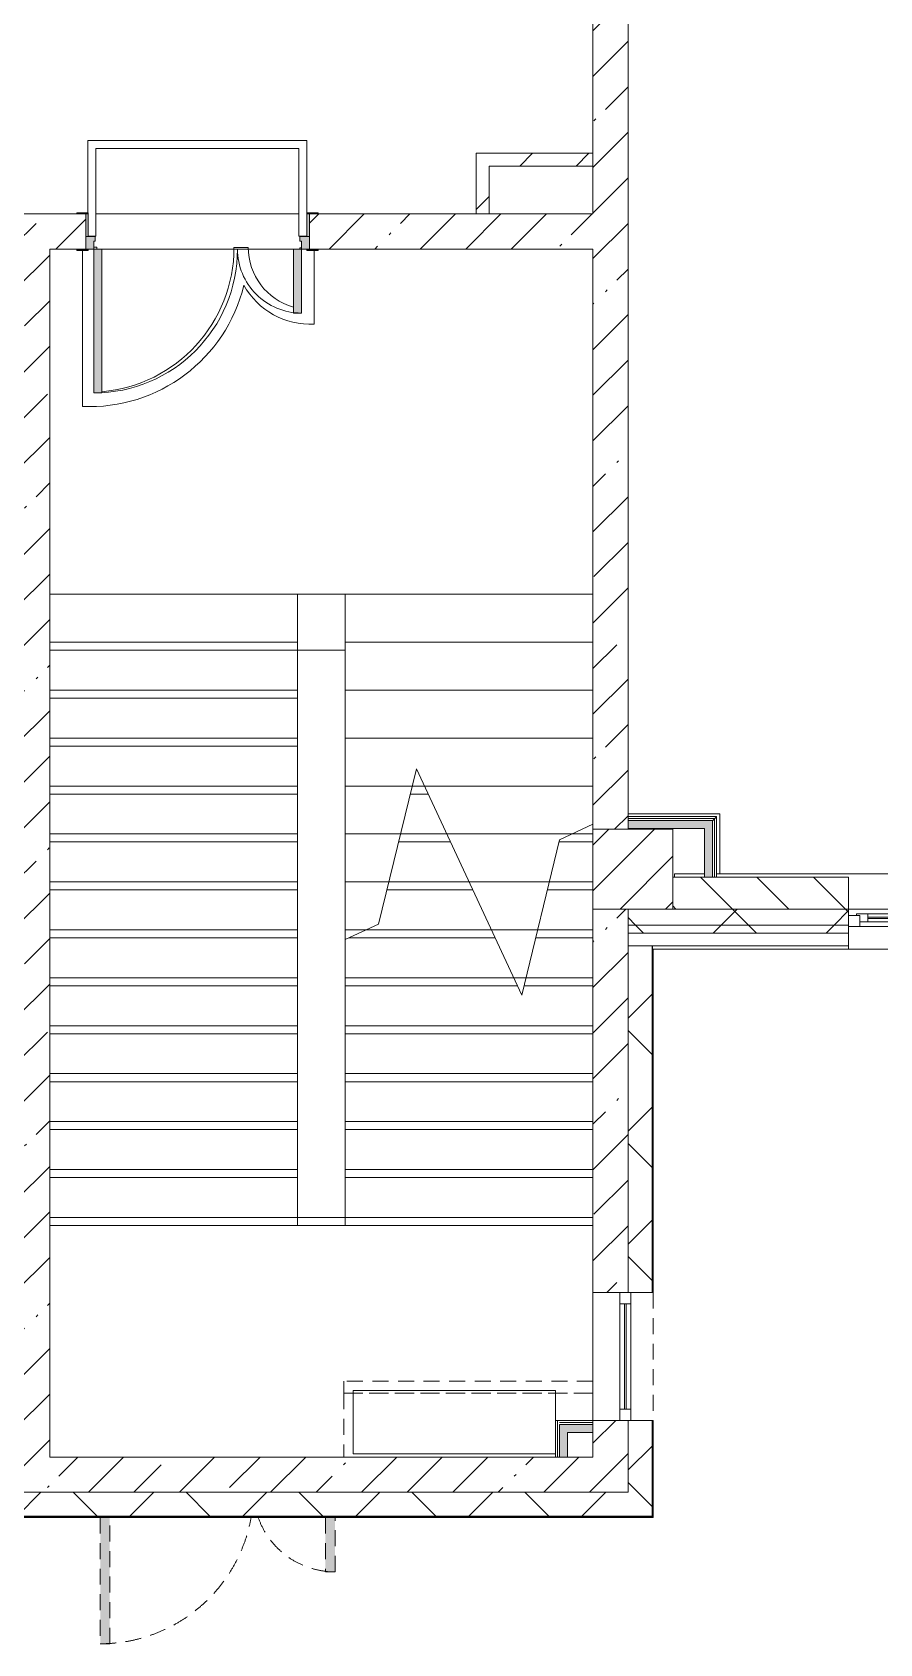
# Model space of a CAD drawing. Header units: millimetres. Extents: x -3129 to 197107, y -8553 to 29000.
# Drawn here: x 142067 to 147373, y -1048 to 9037 of the extents above; entities that cross this region are included whole.
import ezdxf

# ---------------------------------------------------------------- set-up
doc = ezdxf.new("R2010")
doc.units = ezdxf.units.MM
doc.linetypes.add('200_ШТРИХ__ш1_п0_6_', pattern=[160, 100, -60])
for name, color, linetype, lineweight in [('A-DETL-MBND-1', 7, '200_ШТРИХ__ш1_п0_6_', 9), ('A-GLAZ-1', 7, 'Continuous', 5), ('A-WALL', 7, 'Continuous', 9), ('A-WALL-6', 7, 'Continuous', 5), ('I-WALL-6', 7, 'Continuous', 5), ('S-COLS-2', 7, 'Continuous', 5), ('S-STRS-1', 7, 'Continuous', 5), ('S-STRS-MBND-1', 7, 'Continuous', 5)]:
    doc.layers.add(name, color=color, linetype=linetype, lineweight=lineweight)
for name, color, linetype, lineweight, true_color in [('A-DOOR-3', 7, 'Continuous', 5, 0xaaaaaa), ('A-DOOR-4', 7, 'Continuous', 5, 0xe2e2e2), ('A-DOOR-FRAM-3', 7, 'Continuous', 5, 0xe2e2e2), ('A-DOOR-FRAM-4', 7, 'Continuous', 5, 0xaaaaaa), ('A-FLOR-3', 7, 'Continuous', 5, 0xaaaaaa), ('I-WALL-4', 7, 'Continuous', 5, 0xe7e7e7), ('I-WALL-5', 7, 'Continuous', 9, 0xe7e7e7)]:
    doc.layers.add(name, color=color, linetype=linetype, lineweight=lineweight, true_color=true_color)
pattern_1 = [(45, (70097.43, 0), (-353.5534, 353.5534), []), (135, (70097.43, 0), (-353.5534, -353.5534), [])]
pattern_2 = [(45, (70097.43, 0), (-285.1231, 285.1231), []), (45, (70382.56, 0), (-285.1231, 285.1231), [504.031, -100.806, 16.764, -84.042])]
pattern_3 = [(45, (70097.43, 0), (-176.7767, 176.7767), [])]
pattern_4 = [(45, (70097.4, 0), (-530.33, 530.33), []), (135, (70097.4, 0), (-530.33, -530.33), [])]

# ---------------------------------------------------------------- blocks, each defined once
blk = doc.blocks.new('BSC_Колонна _Прямоугольная - 500х500-V96-2_1_1_птичка')
at = {"layer": 'S-COLS-2'}
h = blk.add_hatch(dxfattribs=at)
h.set_pattern_fill('FP_119', color=256, style=0, pattern_type=2)
h.set_pattern_definition([(45, (-75730, -3800), (-285.1231, 285.1231), []), (45, (-75444.88, -3800), (-285.1231, 285.1231), [504.031, -100.806, 16.764, -84.042])])
h.paths.add_polyline_path([(-250, -250), (250, -250), (250, 250), (-250, 250), (-250, -99)])
for p, q in [((250, 250), (-250, 250)), ((-250, 250), (-250, -250)), ((250, -250), (250, 250)), ((-250, -250), (250, -250))]:
    blk.add_line(p, q, dxfattribs=at)
blk = doc.blocks.new('110_Дверь_СКБ_2Ст - Д-1 Лестничная клетка EIS60-24319353-2_1_1_птичка')
at = {"layer": 'A-DOOR-4'}
for points in [[(612.5, 1010), (612.5, 110), (662.5, 110), (662.5, 1010)], [(-587.5, 510), (-637.5, 510), (-637.5, 110), (-587.5, 110)], [(712.5, 30), (697.5, 30), (697.5, -110), (712.5, -110)]]:
    blk.add_hatch(color=256, dxfattribs=at).paths.add_polyline_path(points)
h = blk.add_hatch(color=256, dxfattribs=at)
h.paths.add_polyline_path([(712.5, 110), (662.5, 110), (662.5, 60), (652.5, 60), (652.5, 30), (712.5, 30), (712.5, 39.7)])
h.paths.add_polyline_path([(-687.5, 110), (-687.5, 30), (-627.5, 30), (-627.5, 60), (-637.5, 60), (-637.5, 110)])
at = {"layer": 'A-DOOR-FRAM-3'}
for points in [[(-742.5, 118), (-742.5, 110), (-672.5, 110), (-672.5, 118)], [(697.5, 118), (697.5, 110), (767.5, 110), (767.5, 118)], [(-672.5, 30), (-687.5, 30), (-687.5, -110), (-672.5, -110)], [(-672.5, -110), (-742.5, -110), (-742.5, -118), (-672.5, -118)], [(697.5, -110), (697.5, -118), (767.5, -118), (767.5, -110)]]:
    blk.add_hatch(color=256, dxfattribs=at).paths.add_polyline_path(points)
at = {"layer": 'A-DOOR-3'}
for p, q in [((662.5, 1010), (612.5, 1010)), ((612.5, 1010), (612.5, 110)), ((662.5, 110), (662.5, 1010)), ((-637.5, 510), (-637.5, 110)), ((-587.5, 510), (-637.5, 510)), ((-587.5, 110), (-587.5, 510)), ((-637.5, 110), (-587.5, 110)), ((612.5, 110), (662.5, 110))]:
    blk.add_line(p, q, dxfattribs=at)
for centre, radius, start, end in [((662.5, 110), 900, 90, 180), ((-637.5, 110), 400, 360, 90)]:
    blk.add_arc(centre, radius, start, end, dxfattribs=at)
at = {"layer": 'A-DOOR-FRAM-4'}
for p, q in [((-672.5, 118), (-742.5, 118)), ((-742.5, 118), (-742.5, 110)), ((-742.5, 110), (-672.5, 110)), ((-637.5, 110), (-687.5, 110)), ((-687.5, 110), (-687.5, 30)), ((-672.5, 110), (-672.5, 118)), ((-637.5, 60), (-637.5, 110)), ((662.5, 110), (662.5, 60)), ((712.5, 110), (662.5, 110)), ((767.5, 118), (697.5, 118)), ((697.5, 118), (697.5, 110)), ((697.5, 110), (767.5, 110)), ((712.5, 30), (712.5, 110)), ((767.5, 110), (767.5, 118)), ((-687.5, 30), (-627.5, 30)), ((-672.5, 30), (-687.5, 30)), ((-687.5, 30), (-687.5, -110)), ((-672.5, -110), (-672.5, 30)), ((-627.5, 60), (-637.5, 60)), ((-627.5, 30), (-627.5, 60)), ((662.5, 60), (652.5, 60)), ((652.5, 60), (652.5, 30)), ((652.5, 30), (712.5, 30)), ((712.5, 30), (697.5, 30)), ((697.5, 30), (697.5, -110)), ((712.5, -110), (712.5, 30)), ((-672.5, -110), (-742.5, -110)), ((-742.5, -110), (-742.5, -118)), ((-742.5, -118), (-672.5, -118)), ((-687.5, -110), (-672.5, -110)), ((-672.5, -118), (-672.5, -110)), ((697.5, -110), (712.5, -110)), ((767.5, -110), (697.5, -110)), ((697.5, -110), (697.5, -118)), ((697.5, -118), (767.5, -118)), ((767.5, -118), (767.5, -110))]:
    blk.add_line(p, q, dxfattribs=at)
blk = doc.blocks.new('120_Окно_СКБ_1Ст - 120_Окно_СКБ_1Ст 900х2500_h_-19906150-2_1_1_птичка')
at = {"layer": 'A-GLAZ-1'}
for p, q in [((-450, -75), (-450, -5)), ((-450, -5), (-380, -5)), ((450, -5), (-450, -5)), ((-380, -75), (-450, -75)), ((-450, -75), (-400, -75)), ((-380, -75), (-400, -75)), ((-400, -75), (-400, -85)), ((-400, -85), (400, -85)), ((400, -85), (-400, -85)), ((-380, -5), (-380, -75)), ((380, -35), (-380, -35)), ((-380, -35), (-380, -75)), ((-330, -85), (-330, -35)), ((-330, -55), (330, -55)), ((330, -65), (-330, -65)), ((330, -85), (330, -35)), ((380, -75), (380, -5)), ((380, -5), (450, -5)), ((380, -75), (380, -35)), ((450, -75), (380, -75)), ((400, -75), (380, -75)), ((400, -75), (450, -75)), ((400, -85), (400, -75)), ((450, -5), (450, -75))]:
    blk.add_line(p, q, dxfattribs=at)
blk = doc.blocks.new('110_Дверь_СКБ_2Ст_Наружная - ДН-1_л__ Двухстворчатая 1350 х3200 _ЛК_ в свету с верхним остеклением 2-V200-2_1_1_птичка')
at = {"layer": 'A-DETL-MBND-1'}
for points in [[(754, 869), (694, 869), (694, 79), (754, 79), (754, 169)], [(-656, 419), (-716, 419), (-716, 79), (-656, 79), (-656, 169)]]:
    blk.add_hatch(color=256, dxfattribs=at).paths.add_polyline_path(points)
for p, q in [((754, 869), (694, 869)), ((694, 869), (694, 79)), ((754, 79), (754, 869)), ((-716, 419), (-716, 79)), ((-656, 419), (-716, 419)), ((-656, 79), (-656, 419))]:
    blk.add_line(p, q, dxfattribs=at)
for centre, radius, start, end in [((754, -91), 960, 90, 169.737), ((-716, -91), 510, 19.5984, 90)]:
    blk.add_arc(centre, radius, start, end, dxfattribs=at)
blk = doc.blocks.new('120_Окно_СКБ_1Ст - 120_Окно_СКБ_1Ст 800х2500 EI30-23532001-2_1_1_птичка')
at = {"layer": 'A-GLAZ-1'}
for p, q in [((-400, -127), (-400, -57)), ((-400, -57), (-330, -57)), ((400, -57), (-400, -57)), ((-330, -57), (-330, -127)), ((330, -87), (-330, -87)), ((330, -97), (-330, -97)), ((330, -127), (330, -57)), ((330, -57), (400, -57)), ((400, -57), (400, -127)), ((-330, -127), (-400, -127)), ((-400, -127), (400, -127)), ((400, -127), (330, -127))]:
    blk.add_line(p, q, dxfattribs=at)
blk = doc.blocks.new('Зашивка приборов отопления27 - Зашивка приборов отопления-33322407-2_1_1_птичка')
at = {"layer": 'A-DETL-MBND-1'}
for p, q in [((75480, 595), (73920, 595)), ((73920, 595), (73920, 520)), ((73920, 520), (73920, 120)), ((75480, 520), (73920, 520)), ((73920, 520), (73920, 120)), ((73920, 520), (75480, 520)), ((75480, 520), (75480, 595)), ((75480, 350), (75480, 520))]:
    blk.add_line(p, q, dxfattribs=at)

msp = doc.modelspace()

# ---------------------------------------------------------------- hatches: boundary and pattern name
at = {"layer": 'A-WALL-6'}
h = msp.add_hatch(dxfattribs=at)
h.set_pattern_fill('FP_134', color=256, style=0, pattern_type=2)
h.set_pattern_definition([(135, (70097.43, 0), (-176.7767, -176.7767), [])])
h.paths.add_polyline_path([(150177.4, 3550), (150447.4, 3550), (150447.4, 3750), (150177.4, 3750), (150177.4, 3701.2)])
h.paths.add_polyline_path([(149277.4, 3550), (149277.4, 3750), (148077.4, 3750), (148077.4, 3550), (148720.9, 3550)])
h.paths.add_polyline_path([(147177.4, 3550), (147177.4, 3750), (146077.4, 3750), (146077.4, 3550), (146865.9, 3550)])
h = msp.add_hatch(dxfattribs=at)
h.set_pattern_fill('FP_124', color=256, style=0, pattern_type=2)
h.set_pattern_definition(pattern_1)
h.paths.add_polyline_path([(151503.5, 3450), (151517.4, 3450), (151517.4, 3550), (150177.4, 3550), (150177.4, 3450), (150576, 3450)])
h.paths.add_polyline_path([(154217.4, 3450), (154797.4, 3450), (154797.4, 3550), (154217.4, 3550)])
h.paths.add_polyline_path([(146077.4, 3450), (147177.4, 3450), (147177.4, 3550), (145797.4, 3550), (145797.4, 3450), (145938.4, 3450)])
h.paths.add_polyline_path([(148077.4, 3450), (149277.4, 3450), (149277.4, 3550), (148077.4, 3550)])
h = msp.add_hatch(dxfattribs=at)
h.set_pattern_fill('FP_124', color=256, style=0, pattern_type=2)
h.set_pattern_definition(pattern_1)
h.paths.add_polyline_path([(154897.4, 3400), (154897.4, 3450), (154217.4, 3450), (154217.4, 3400), (154797.4, 3400)])
h.paths.add_polyline_path([(146865.9, 3400), (147177.4, 3400), (147177.4, 3450), (145797.4, 3450), (145797.4, 3400), (145938.4, 3400)])
h.paths.add_polyline_path([(148077.4, 3400), (149277.4, 3400), (149277.4, 3450), (148077.4, 3450)])
h.paths.add_polyline_path([(151503.5, 3400), (151517.4, 3400), (151517.4, 3450), (150177.4, 3450), (150177.4, 3400), (150576, 3400)])
h = msp.add_hatch(dxfattribs=at)
h.set_pattern_fill('FP_124', color=256, style=0, pattern_type=2)
h.set_pattern_definition(pattern_1)
h.paths.add_polyline_path([(145797.4, -250), (145947.4, -250), (145947.4, 350), (145797.4, 350), (145797.4, -100)])
h.paths.add_polyline_path([(145947.4, 1150), (145947.4, 3320), (145797.4, 3320), (145797.4, 1150)])
h = msp.add_hatch(dxfattribs=at)
h.set_pattern_fill('FP_124', color=256, style=0, pattern_type=2)
h.set_pattern_definition(pattern_1)
h.paths.add_polyline_path([(145797.4, -250), (145797.4, -100), (141657.4, -100), (141657.4, -250), (145010.9, -250)])
h.paths.add_polyline_path([(139445.7, -250), (140757.4, -250), (140757.4, -100), (137157.4, -100), (137157.4, -250), (137590.7, -250)])
h.paths.add_polyline_path([(128157.4, -250), (128907.4, -250), (128907.4, -100), (128157.4, -100)])
h.paths.add_polyline_path([(127007.4, -250), (127257.4, -250), (127257.4, -100), (126507.4, -100), (126507.4, -250), (126924.2, -250)])
h.paths.add_polyline_path([(131007.4, -250), (132157.4, -250), (132157.4, -100), (131007.4, -100)])
h.paths.add_polyline_path([(135257.4, -250), (136257.4, -250), (136257.4, -100), (135257.4, -100)])
h.paths.add_polyline_path([(113507.4, -250), (114133.8, -250), (114133.8, -100), (112757.4, -100), (112757.4, -250), (113475.2, -250)])
h.paths.add_polyline_path([(122007.4, -250), (123407.4, -250), (123407.4, -100), (122007.4, -100)])
h.paths.add_polyline_path([(118907.4, -250), (118907.4, -100), (117507.4, -100), (117507.4, -250), (118112.8, -250)])
h.paths.add_polyline_path([(115033.8, -250), (115407.4, -250), (115407.4, -100), (115033.8, -100)])
h.paths.add_polyline_path([(108857.4, -250), (109657.4, -250), (109657.4, -100), (108857.4, -100), (108857.4, -176.4)])
at = {"layer": 'I-WALL-4'}
for points in [[(146276.8, 4055), (146326.8, 4055), (146326.8, 4105), (145797.4, 4105), (145797.4, 4055), (145938.4, 4055)], [(146326.8, 3750), (146326.8, 4055), (146276.8, 4055), (146276.8, 3750)], [(145577.4, 275), (145577.4, 325), (145417.4, 325), (145417.4, 275)]]:
    msp.add_hatch(color=256, dxfattribs=at).paths.add_polyline_path(points)
at = {"layer": 'I-WALL-5'}
msp.add_hatch(color=256, dxfattribs=at).paths.add_polyline_path([(145367.4, 120), (145417.4, 120), (145417.4, 325), (145367.4, 325), (145367.4, 230.5)])
at = {"layer": 'I-WALL-6'}
h = msp.add_hatch(dxfattribs=at)
h.set_pattern_fill('FP_132', color=256, style=0, pattern_type=2)
h.set_pattern_definition(pattern_2)
h.paths.add_polyline_path([(145577.4, 7900), (145797.4, 7900), (145797.4, 9352.3), (145577.4, 9352.3), (145577.4, 8200)])
h.paths.add_polyline_path([(145577.4, 10792.3), (145797.4, 10792.3), (145797.4, 10900), (145577.4, 10900)])
h = msp.add_hatch(dxfattribs=at)
h.set_pattern_fill('FP_136', color=256, style=0, pattern_type=2)
h.set_pattern_definition(pattern_3)
h.paths.add_polyline_path([(144927.4, 7900), (144927.4, 8280), (144847.4, 8280), (144847.4, 7900)])
h = msp.add_hatch(dxfattribs=at)
h.set_pattern_fill('FP_136', color=256, style=0, pattern_type=2)
h.set_pattern_definition(pattern_3)
h.paths.add_polyline_path([(145577.4, 8200), (145577.4, 8280), (144927.4, 8280), (144927.4, 8200), (145010.9, 8200)])
h = msp.add_hatch(dxfattribs=at)
h.set_pattern_fill('FP_132', color=256, style=0, pattern_type=2)
h.set_pattern_definition(pattern_2)
h.paths.add_polyline_path([(142177.4, 120), (142177.4, 7900), (141957.4, 7900), (141957.4, 120)])
h = msp.add_hatch(dxfattribs=at)
h.set_pattern_fill('FP_132', color=256, style=0, pattern_type=2)
h.set_pattern_definition(pattern_2)
h.paths.add_polyline_path([(143857.4, 7680), (145577.4, 7680), (145577.4, 7900), (143802.4, 7900), (143802.4, 7680)])
h.paths.add_polyline_path([(142228.3, 7680), (142402.4, 7680), (142402.4, 7900), (142177.4, 7900), (142177.4, 7680)])
h = msp.add_hatch(dxfattribs=at)
h.set_pattern_fill('FP_132', color=256, style=0, pattern_type=2)
h.set_pattern_definition(pattern_2)
h.paths.add_polyline_path([(145577.4, -100), (145797.4, -100), (145797.4, 350), (145577.4, 350), (145577.4, 120)])
h.paths.add_polyline_path([(145797.4, 1150), (145797.4, 3550), (145577.4, 3550), (145577.4, 1150)])
h.paths.add_polyline_path([(145797.4, 4050), (145797.4, 7900), (145577.4, 7900), (145577.4, 4050), (145759.8, 4050)])
h = msp.add_hatch(dxfattribs=at)
h.set_pattern_fill('FP_228', color=256, style=0, pattern_type=2)
h.set_pattern_definition(pattern_4)
h.paths.add_polyline_path([(146339.3, 4117.5), (146351.8, 4117.5), (146351.8, 4130), (145797.4, 4130), (145797.4, 4117.5), (145938.4, 4117.5)])
h = msp.add_hatch(dxfattribs=at)
h.set_pattern_fill('FP_228', color=256, style=0, pattern_type=2)
h.set_pattern_definition(pattern_4)
h.paths.add_polyline_path([(146326.8, 4105), (146339.3, 4105), (146339.3, 4117.5), (145797.4, 4117.5), (145797.4, 4105), (145938.4, 4105)])
h = msp.add_hatch(dxfattribs=at)
h.set_pattern_fill('FP_228', color=256, style=0, pattern_type=2)
h.set_pattern_definition(pattern_4)
h.paths.add_polyline_path([(146326.8, 3750), (146339.3, 3750), (146339.3, 4105), (146326.8, 4105), (146326.8, 4055)])
h = msp.add_hatch(dxfattribs=at)
h.set_pattern_fill('FP_228', color=256, style=0, pattern_type=2)
h.set_pattern_definition(pattern_4)
h.paths.add_polyline_path([(146339.3, 3750), (146351.8, 3750), (146351.8, 4117.5), (146339.3, 4117.5), (146339.3, 4055)])
h = msp.add_hatch(dxfattribs=at)
h.set_pattern_fill('FP_132', color=256, style=0, pattern_type=2)
h.set_pattern_definition(pattern_2)
h.paths.add_polyline_path([(145577.4, -100), (145577.4, 120), (141957.4, 120), (141957.4, -100), (145010.9, -100)])

# ---------------------------------------------------------------- linework, layer by layer
at = {"layer": 'A-DETL-MBND-1'}
for p, q in [((145577.4, 595), (145577.4, 1150)), ((145955.4, 1150), (145955.4, 350))]:
    msp.add_line(p, q, dxfattribs=at)
at = {"layer": 'A-FLOR-3'}
for p, q in [((142415.7, 8360.1), (142415.7, 7908)), ((143785.7, 8360.1), (142415.7, 8360.1)), ((142465.7, 7760.1), (142465.7, 8310.1)), ((142465.7, 8310.1), (143735.7, 8310.1)), ((143735.7, 8310.1), (143735.7, 7760.1)), ((143785.7, 7760.1), (143785.7, 8360.1)), ((142381.2, 7672), (142381.2, 6695.1)), ((142417.4, 7760.1), (142465.7, 7760.1)), ((142471, 7692.1), (142452.4, 7692.1)), ((142471, 7680), (142471, 7692.1)), ((143420, 7690.6), (143330.4, 7690.6)), ((143735.7, 7760.1), (143785.7, 7760.1)), ((143752.4, 7689.1), (143742.6, 7689.1)), ((143742.6, 7689.1), (143742.6, 7680)), ((143831.9, 7210.5), (143831.9, 7672)), ((143727.4, 5170), (144027.4, 5170)), ((145797.4, 4145), (146371.8, 4145)), ((146371.8, 4145), (146371.8, 3770)), ((144077.4, 536), (144077.4, 140)), ((145342.4, 536), (144077.4, 536)), ((145342.4, 350), (145342.4, 536)), ((144077.4, 140), (145342.4, 140))]:
    msp.add_line(p, q, dxfattribs=at)
for centre, radius, start, end in [((142425.4, 7689.1), 905, 274.89327, 0.09571), ((143809.8, 7690.6), 389.8, 180, 253.95631), ((142425.4, 7689.1), 995, 267.45356, 346.31888), ((143809.6, 7689.1), 479.2, 209.41362, 272.67589)]:
    msp.add_arc(centre, radius, start, end, dxfattribs=at)
at = {"layer": 'A-WALL'}
for p, q in [((145577.4, 8200), (145577.4, 8280)), ((144847.4, 7900), (144927.4, 7900)), ((146339.3, 4117.5), (145797.4, 4117.5)), ((146326.8, 4105), (145797.4, 4105)), ((146326.8, 3750), (146326.8, 4105)), ((146339.3, 3750), (146339.3, 4117.5)), ((147177.4, 3550), (146077.4, 3550)), ((145797.4, 3450), (147177.4, 3450)), ((145797.4, 3400), (147177.4, 3400)), ((145797.4, 3320), (147177.4, 3320)), ((145797.4, 1150), (145797.4, 3320)), ((145947.4, 1150), (145947.4, 3320)), ((145950.4, 1150), (145950.4, 3320)), ((145955.4, 3300), (145950.4, 3300)), ((145354.9, 120), (145354.9, 350)), ((145577.4, 337.5), (145367.4, 337.5)), ((145367.4, 120), (145367.4, 325)), ((145577.4, 325), (145367.4, 325)), ((145577.4, 275), (145577.4, 350)), ((145797.4, 350), (145797.4, -100)), ((145947.4, -250), (145947.4, 350)), ((145950.4, -253), (145950.4, 350)), ((145342.4, 120), (145417.4, 120)), ((145577.4, -100), (141657.4, -100)), ((141657.4, -250), (145947.4, -250)), ((141657.4, -253), (145950.4, -253))]:
    msp.add_line(p, q, dxfattribs=at)
at = {"layer": 'A-WALL-6'}
for p, q in [((147177.4, 3750), (146077.4, 3750)), ((147177.4, 3300), (147177.4, 3750)), ((147177.4, 3550), (148077.4, 3550)), ((145955.4, 3300), (155027.4, 3300)), ((145955.4, 1150), (145955.4, 3300)), ((145797.4, 1150), (145955.4, 1150)), ((145955.4, 350), (145797.4, 350)), ((145955.4, -258), (145955.4, 350)), ((145797.4, -100), (145577.4, -100)), ((136257.4, -258), (145955.4, -258))]:
    msp.add_line(p, q, dxfattribs=at)
at = {"layer": 'I-WALL-6'}
for p, q in [((145797.4, 4050), (145797.4, 10900)), ((145577.4, 9352.3), (145577.4, 8280)), ((144847.4, 8280), (144847.4, 7900)), ((145577.4, 8280), (144847.4, 8280)), ((144927.4, 7900), (144927.4, 8200)), ((144927.4, 8200), (145577.4, 8200)), ((145577.4, 8200), (145577.4, 7900)), ((142347.4, 7900), (141957.4, 7900)), ((142465.7, 7900), (143735.7, 7900)), ((144847.4, 7900), (143857.4, 7900)), ((145577.4, 7900), (144927.4, 7900)), ((142177.4, 120), (142177.4, 7680)), ((142177.4, 7680), (142347.4, 7680)), ((143329.8, 7680), (142502.4, 7680)), ((143702.4, 7680), (143420.9, 7680)), ((143857.4, 7680), (145577.4, 7680)), ((145577.4, 7680), (145577.4, 4050)), ((146351.8, 4130), (145797.4, 4130)), ((145797.4, 4055), (146276.8, 4055)), ((146276.8, 4055), (146276.8, 3750)), ((146351.8, 3750), (146351.8, 4130)), ((146087.4, 3770), (146276.8, 3770)), ((146087.4, 3770), (146087.4, 3750)), ((146276.8, 3750), (146351.8, 3750)), ((146351, 3770), (150447.4, 3770)), ((145577.4, 3550), (145577.4, 1150)), ((145797.4, 3320), (145797.4, 3550)), ((145577.4, 1150), (145797.4, 1150)), ((145342.4, 350), (145342.4, 120)), ((145417.4, 350), (145342.4, 350)), ((145797.4, 350), (145417.4, 350)), ((145417.4, 120), (145417.4, 275)), ((145417.4, 275), (145577.4, 275)), ((145577.4, 275), (145577.4, 120)), ((145342.4, 120), (142177.4, 120)), ((145577.4, 120), (145417.4, 120))]:
    msp.add_line(p, q, dxfattribs=at)
at = {"layer": 'S-STRS-1'}
for p, q in [((143329.8, 7680), (142502.4, 7680)), ((143702.4, 7680), (143420.9, 7680)), ((143727.4, 5520), (144027.4, 5520)), ((143727.4, 5169.7), (143727.4, 5520)), ((145577.4, 5520), (144027.4, 5520)), ((144027.4, 5520), (144027.4, 5220)), ((145577.4, 5520), (144027.4, 5520)), ((142177.4, 5169.7), (143727.4, 5169.7)), ((142177.4, 5169.7), (143727.4, 5169.7)), ((143727.4, 4869.7), (143727.4, 5169.7)), ((144027.4, 5220), (144027.4, 4920)), ((145577.4, 5220), (144027.4, 5220)), ((145577.4, 5220), (144027.4, 5220)), ((142177.4, 4869.7), (143727.4, 4869.7)), ((142177.4, 4869.7), (143727.4, 4869.7)), ((143727.4, 4569.7), (143727.4, 4869.7)), ((144027.4, 4920), (144027.4, 4620)), ((145577.4, 4920), (144027.4, 4920)), ((145577.4, 4920), (144027.4, 4920)), ((142177.4, 4569.7), (143727.4, 4569.7)), ((142177.4, 4569.7), (143727.4, 4569.7)), ((143727.4, 4269.7), (143727.4, 4569.7)), ((144027.4, 4620), (144027.4, 4320)), ((145577.4, 4620), (144027.4, 4620)), ((145577.4, 4620), (144027.4, 4620)), ((142177.4, 4269.7), (143727.4, 4269.7)), ((142177.4, 4269.7), (143727.4, 4269.7)), ((143727.4, 3969.7), (143727.4, 4269.7)), ((144027.4, 4320), (144027.4, 4020)), ((144446, 4320), (144027.4, 4320)), ((144446, 4320), (144027.4, 4320)), ((144546.1, 4269.7), (144433.8, 4269.7)), ((144546.1, 4269.7), (144433.8, 4269.7)), ((145577.4, 4320), (144522.6, 4320)), ((145577.4, 4320), (144522.6, 4320)), ((142177.4, 3969.7), (143727.4, 3969.7)), ((142177.4, 3969.7), (143727.4, 3969.7)), ((143727.4, 3669.7), (143727.4, 3969.7)), ((144027.4, 4020), (144027.4, 3720)), ((144373.1, 4020), (144027.4, 4020)), ((144373.1, 4020), (144027.4, 4020)), ((144686, 3969.7), (144360.9, 3969.7)), ((144686, 3969.7), (144360.9, 3969.7)), ((145445.8, 4020), (144662.5, 4020)), ((145445.8, 4020), (144662.5, 4020)), ((145577.4, 3969.7), (145365.4, 3969.7)), ((145577.4, 3969.7), (145365.4, 3969.7)), ((142177.4, 3669.7), (143727.4, 3669.7)), ((142177.4, 3669.7), (143727.4, 3669.7)), ((143727.4, 3369.7), (143727.4, 3669.7)), ((144027.4, 3720), (144027.4, 3420)), ((144300.2, 3720), (144027.4, 3720)), ((144300.2, 3720), (144027.4, 3720)), ((144825.9, 3669.7), (144288, 3669.7)), ((144825.9, 3669.7), (144288, 3669.7)), ((145304.7, 3720), (144802.4, 3720)), ((145304.7, 3720), (144802.4, 3720)), ((145577.4, 3669.7), (145292.5, 3669.7)), ((145577.4, 3669.7), (145292.5, 3669.7)), ((142177.4, 3369.7), (143727.4, 3369.7)), ((142177.4, 3369.7), (143727.4, 3369.7)), ((143727.4, 3069.7), (143727.4, 3369.7)), ((144027.4, 3420), (144027.4, 3358.6)), ((144159.1, 3420), (144027.4, 3420)), ((144159.1, 3420), (144027.4, 3420)), ((144027.4, 3358.6), (144027.4, 3069.7)), ((144965.8, 3369.7), (144051.2, 3369.7)), ((144965.8, 3369.7), (144051.2, 3369.7)), ((145231.8, 3420), (144942.3, 3420)), ((145231.8, 3420), (144942.3, 3420)), ((145577.4, 3369.7), (145219.6, 3369.7)), ((145577.4, 3369.7), (145219.6, 3369.7)), ((142177.4, 3069.7), (143727.4, 3069.7)), ((142177.4, 3069.7), (143727.4, 3069.7)), ((143727.4, 2769.7), (143727.4, 3069.7)), ((144027.4, 3069.7), (144027.4, 2769.7)), ((145105.7, 3069.7), (144027.4, 3069.7)), ((145105.7, 3069.7), (144027.4, 3069.7)), ((145158.9, 3120), (145082.2, 3120)), ((145158.9, 3120), (145082.2, 3120)), ((145577.4, 3069.7), (145146.6, 3069.7)), ((145577.4, 3069.7), (145146.6, 3069.7)), ((142177.4, 2769.7), (143727.4, 2769.7)), ((142177.4, 2769.7), (143727.4, 2769.7)), ((143727.4, 2469.7), (143727.4, 2769.7)), ((144027.4, 2769.7), (144027.4, 2469.7)), ((145577.4, 2769.7), (144027.4, 2769.7)), ((145577.4, 2769.7), (144027.4, 2769.7)), ((142177.4, 2469.7), (143727.4, 2469.7)), ((142177.4, 2469.7), (143727.4, 2469.7)), ((143727.4, 2169.7), (143727.4, 2469.7)), ((144027.4, 2469.7), (144027.4, 2169.7)), ((145577.4, 2469.7), (144027.4, 2469.7)), ((145577.4, 2469.7), (144027.4, 2469.7)), ((142177.4, 2169.7), (143727.4, 2169.7)), ((142177.4, 2169.7), (143727.4, 2169.7)), ((143727.4, 1869.7), (143727.4, 2169.7)), ((144027.4, 2169.7), (144027.4, 1869.7)), ((145577.4, 2169.7), (144027.4, 2169.7)), ((145577.4, 2169.7), (144027.4, 2169.7)), ((142177.4, 1869.7), (143727.4, 1869.7)), ((142177.4, 1869.7), (143727.4, 1869.7)), ((143727.4, 1569.7), (143727.4, 1869.7)), ((144027.4, 1869.7), (144027.4, 1569.7)), ((145577.4, 1869.7), (144027.4, 1869.7)), ((145577.4, 1869.7), (144027.4, 1869.7)), ((142177.4, 1569.7), (143727.4, 1569.7)), ((142177.4, 1569.7), (143727.4, 1569.7)), ((144027.4, 1569.7), (143727.4, 1569.7)), ((145577.4, 1569.7), (144027.4, 1569.7)), ((145577.4, 1569.7), (144027.4, 1569.7))]:
    msp.add_line(p, q, dxfattribs=at)
at = {"layer": 'S-STRS-MBND-1'}
for p, q in [((145577.4, 7680), (142177.4, 7680)), ((142177.4, 7680), (142177.4, 5520)), ((145577.4, 5520), (145577.4, 7680)), ((142177.4, 5520), (143727.4, 5520)), ((142177.4, 1620), (142177.4, 5520)), ((142177.4, 5520), (143727.4, 5520)), ((143727.4, 5520), (145577.4, 5520)), ((143727.4, 1620), (143727.4, 5520)), ((142177.4, 5220), (143727.4, 5220)), ((142177.4, 5220), (143727.4, 5220)), ((142177.4, 4920), (143727.4, 4920)), ((142177.4, 4920), (143727.4, 4920)), ((142177.4, 4620), (143727.4, 4620)), ((142177.4, 4620), (143727.4, 4620)), ((144236, 3455.9), (144472.3, 4428.1)), ((144472.3, 4428.1), (145132.6, 3011.9)), ((142177.4, 4320), (143727.4, 4320)), ((142177.4, 4320), (143727.4, 4320)), ((144522.6, 4320), (144446, 4320)), ((144522.6, 4320), (144446, 4320)), ((145368.9, 3984.1), (145577.4, 4081.4)), ((142177.4, 4020), (143727.4, 4020)), ((142177.4, 4020), (143727.4, 4020)), ((144662.5, 4020), (144373.1, 4020)), ((144662.5, 4020), (144373.1, 4020)), ((145132.6, 3011.9), (145368.9, 3984.1)), ((145577.4, 4020), (145445.8, 4020)), ((145577.4, 4020), (145445.8, 4020)), ((142177.4, 3720), (143727.4, 3720)), ((142177.4, 3720), (143727.4, 3720)), ((144802.4, 3720), (144300.2, 3720)), ((144802.4, 3720), (144300.2, 3720)), ((145577.4, 3720), (145304.7, 3720)), ((145577.4, 3720), (145304.7, 3720)), ((144027.4, 3358.6), (144236, 3455.9)), ((142177.4, 3420), (143727.4, 3420)), ((142177.4, 3420), (143727.4, 3420)), ((144027.4, 3358.6), (144027.4, 1620)), ((144942.3, 3420), (144159.1, 3420)), ((144942.3, 3420), (144159.1, 3420)), ((145577.4, 3420), (145231.8, 3420)), ((145577.4, 3420), (145231.8, 3420)), ((145577.4, 3420), (145577.4, 1620)), ((142177.4, 3120), (143727.4, 3120)), ((142177.4, 3120), (143727.4, 3120)), ((145082.2, 3120), (144027.4, 3120)), ((145082.2, 3120), (144027.4, 3120)), ((145577.4, 3120), (145158.9, 3120)), ((145577.4, 3120), (145158.9, 3120)), ((142177.4, 2820), (143727.4, 2820)), ((142177.4, 2820), (143727.4, 2820)), ((145577.4, 2820), (144027.4, 2820)), ((145577.4, 2820), (144027.4, 2820)), ((142177.4, 2520), (143727.4, 2520)), ((142177.4, 2520), (143727.4, 2520)), ((145577.4, 2520), (144027.4, 2520)), ((145577.4, 2520), (144027.4, 2520)), ((142177.4, 2220), (143727.4, 2220)), ((142177.4, 2220), (143727.4, 2220)), ((145577.4, 2220), (144027.4, 2220)), ((145577.4, 2220), (144027.4, 2220)), ((142177.4, 1920), (143727.4, 1920)), ((142177.4, 1920), (143727.4, 1920)), ((145577.4, 1920), (144027.4, 1920)), ((145577.4, 1920), (144027.4, 1920)), ((142177.4, 1620), (142177.4, 120)), ((142177.4, 1620), (143727.4, 1620)), ((142177.4, 1620), (143727.4, 1620)), ((144027.4, 1620), (143727.4, 1620)), ((145577.4, 1620), (144027.4, 1620)), ((145577.4, 1620), (144027.4, 1620)), ((145577.4, 120), (145577.4, 1620)), ((142177.4, 120), (145577.4, 120))]:
    msp.add_line(p, q, dxfattribs=at)

# ---------------------------------------------------------------- block references
at = {"layer": 'A-DETL-MBND-1'}
msp.add_blockref('Зашивка приборов отопления27 - Зашивка приборов отопления-33322407-2_1_1_птичка', (70097.4, 0), dxfattribs=at)
at = {"layer": 'A-DETL-MBND-1', "rotation": 180}
msp.add_blockref('110_Дверь_СКБ_2Ст_Наружная - ДН-1_л__ Двухстворчатая 1350 х3200 _ЛК_ в свету с верхним остеклением 2-V200-2_1_1_птичка', (143246.9, -179), dxfattribs=at)
at = {"layer": 'A-DOOR-3', "rotation": 180}
msp.add_blockref('110_Дверь_СКБ_2Ст - Д-1 Лестничная клетка EIS60-24319353-2_1_1_птичка', (143114.9, 7790), dxfattribs=at)
at = {"layer": 'A-GLAZ-1'}
for name, p, rotation in [('120_Окно_СКБ_1Ст - 120_Окно_СКБ_1Ст 900х2500_h_-19906150-2_1_1_птичка', (147627.4, 3435), 180), ('120_Окно_СКБ_1Ст - 120_Окно_СКБ_1Ст 800х2500 EI30-23532001-2_1_1_птичка', (145872.4, 750), 270)]:
    msp.add_blockref(name, p, dxfattribs=dict(at, rotation=rotation))
at = {"layer": 'S-COLS-2'}
msp.add_blockref('BSC_Колонна _Прямоугольная - 500х500-V96-2_1_1_птичка', (145827.4, 3800), dxfattribs=at)

doc.saveas('drawing.dxf')
